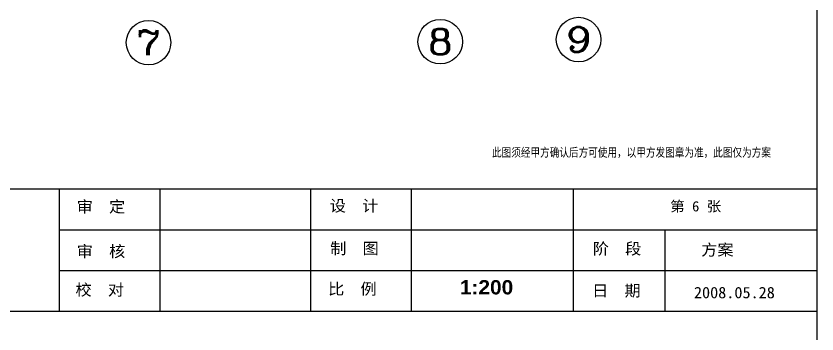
# Model space of a CAD drawing. Extents: x 1487452 to 1619693, y 165319 to 350168.
# Drawn here: x 1598103 to 1619693, y 228341 to 236917 of the extents above; entities that cross this region are included whole.
import ezdxf
from ezdxf.enums import TextEntityAlignment as Align

# ---------------------------------------------------------------- set-up
doc = ezdxf.new("R2010")
doc.units = 0
doc.header["$LTSCALE"] = 1000
doc.header["$MEASUREMENT"] = 0
doc.layers.get('0').update_dxf_attribs({"linetype": 'CONTINUOUS'})
for name, color, linetype in [('AXIS', 3, 'CONTINUOUS'), ('AXIS_TEXT', 7, 'CONTINUOUS'), ('图框字', 3, 'CONTINUOUS')]:
    doc.layers.add(name, color=color, linetype=linetype)
doc.styles.add('_TCH_AXIS', font='COMPLEX', dxfattribs={"bigfont": 'GBCBIG'})
doc.styles.add('SANSSERIFBOLD', font='sasb____.pfb')
doc.styles.add('TITLE_En', font='TIMES.TTF', dxfattribs={"width": 0.8})
doc.styles.add('黑体', font='SIMHEI.TTF')

msp = doc.modelspace()

# ---------------------------------------------------------------- linework, layer by layer
at = {"color": 7}
for p, q in [((1619692.7, 269359.3), (1619692.7, 228955.2)), ((1561972.5, 228955.2), (1619692.7, 228955.2)), ((1619692.7, 228955.2), (1619692.7, 188551))]:
    msp.add_line(p, q, dxfattribs=at)
at = {"color": 4}
for p, q in [((1561972.5, 232253.5), (1619692.7, 232253.5)), ((1599268.2, 232253.5), (1599268.2, 228955.2)), ((1601982.1, 232253.5), (1601982.1, 228955.2)), ((1606036.9, 232253.5), (1606036.9, 228955.2)), ((1608750.8, 232253.5), (1608750.8, 228955.2)), ((1613117.7, 232253.5), (1613117.7, 228955.2)), ((1599268.2, 231154.1), (1619692.7, 231154.1)), ((1615590.8, 231154.1), (1615590.8, 228955.2)), ((1599268.2, 230054.6), (1619692.7, 230054.6))]:
    msp.add_line(p, q, dxfattribs=at)
at = {"color": 7}
msp.add_lwpolyline([(1561972.5, 188551), (1561972.5, 228955.2), (1619692.7, 228955.2)], dxfattribs=at)
at = {"layer": 'AXIS', "linetype": 'Continuous'}
for centre in [(1613266.1, 236282.1), (1601674.3, 236198.6), (1609536.9, 236223.9)]:
    msp.add_circle(centre, 600, dxfattribs=at)

# ---------------------------------------------------------------- texts
at = {"color": 2, "width": 1.043383}
for s, height, style, p in [('审  定', 307.19, '黑体', (1599737, 231529.2)), ('设  计', 307.19, '黑体', (1606559.1, 231552.2)), ('第 6 张', 276.47, '黑体', (1615735.8, 231563.9)), ('制  图', 307.19, '黑体', (1606569.5, 230402.3)), ('阶  段', 307.19, '黑体', (1613647.3, 230397.3)), ('方案', 307.19, '黑体', (1616571.4, 230364.5)), ('审  核', 307.19, '黑体', (1599737, 230325.3)), ('校  对', 307.19, '黑体', (1599705, 229285.8)), ('比  例', 307.19, '黑体', (1606515.1, 229311.5)), ('1:200', 385.77, 'SANSSERIFBOLD', (1610066.9, 229292.3)), ('日  期', 307.19, '黑体', (1613629.8, 229263.3)), ('2008.05.28', 307.19, '黑体', (1616376.3, 229212.6))]:
    msp.add_text(s, height=height, dxfattribs=dict(at, style=style)).set_placement(p, align=Align.BOTTOM_LEFT)
at = {"layer": 'AXIS_TEXT', "color": 2, "linetype": 'Continuous', "style": '_TCH_AXIS', "width": 1.5}
for s, p, p2 in [('7', (1601334.9, 235859.2), (1602013.7, 235859.2)), ('8', (1609197.5, 235884.5), (1609876.3, 235884.5)), ('9', (1612926.7, 235942.7), (1613605.5, 235942.7))]:
    msp.add_text(s, height=678.8, dxfattribs=at).set_placement(p, p2, align=Align.FIT)
at = {"layer": '图框字', "color": 2, "style": 'TITLE_En', "width": 0.8}
msp.add_text('此图须经甲方确认后方可使用，以甲方发图章为准，此图仅为方案', height=231.464, dxfattribs=at).set_placement((1610933.7, 233121.6))

doc.saveas('drawing.dxf')
